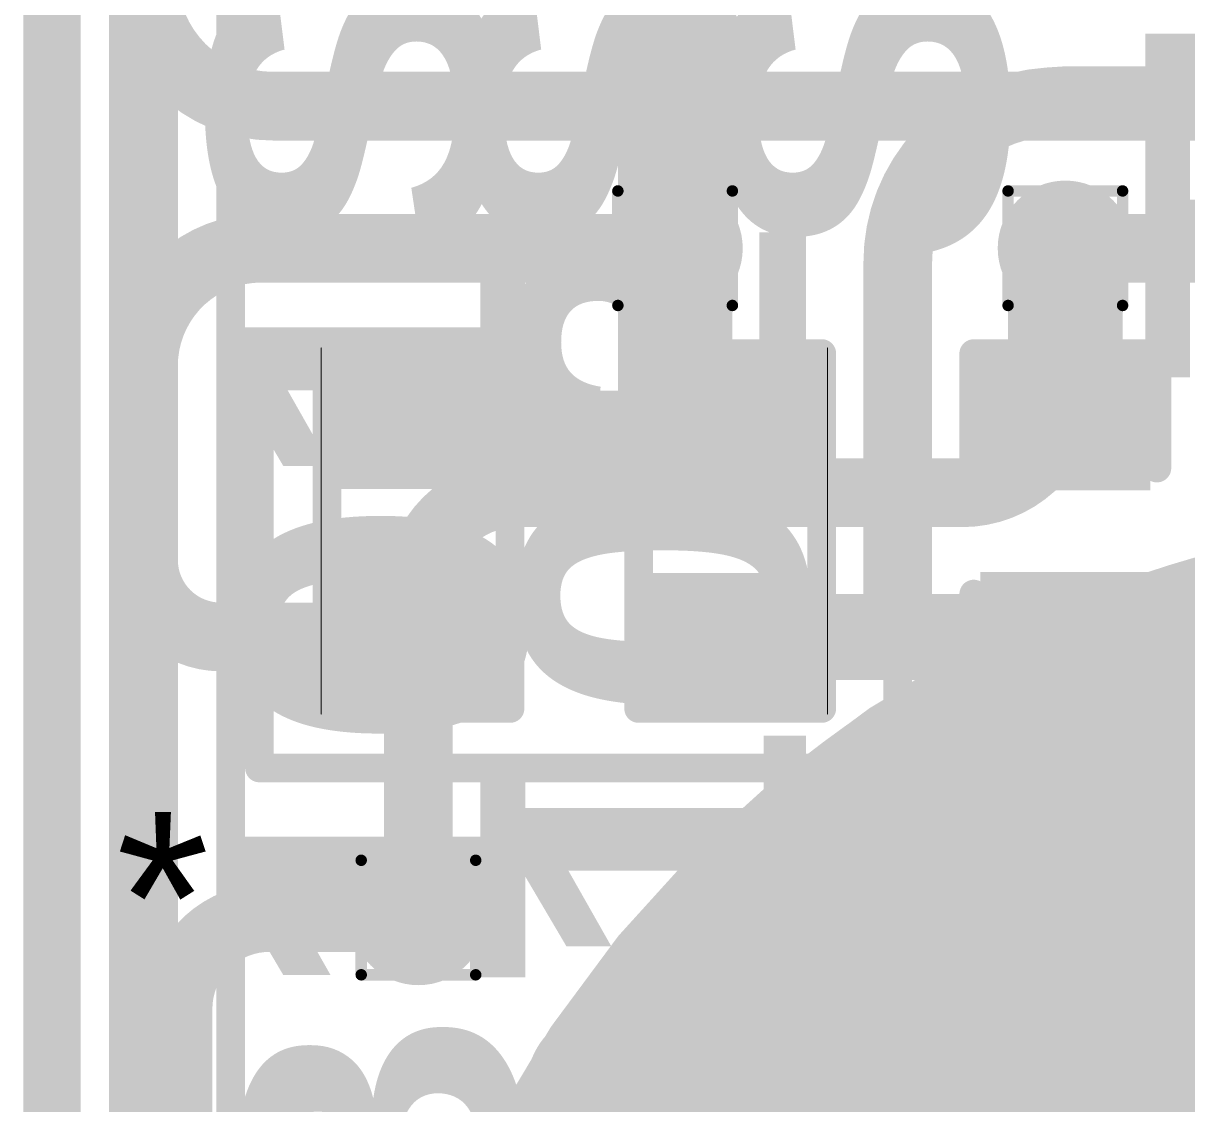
# Model space of a CAD drawing. Header units: inches. Extents: x -17 to 443, y -40 to 218.
# Drawn here: x 196.05 to 201.21, y 6.11 to 10.9 of the extents above; entities that cross this region are included whole.
import ezdxf

# ---------------------------------------------------------------- set-up
doc = ezdxf.new("R2010")
doc.units = ezdxf.units.IN
for name, color, linetype in [('Board Outline', 216, 'Continuous'), ('Bottom Layer', 5, 'Continuous'), ('Bottom Overlay', 54, 'Continuous'), ('Bottom Paste', 16, 'Continuous'), ('Bottom Solder', 6, 'Continuous'), ('Drill Drawing', 1, 'Continuous'), ('Fabrication', 76, 'Continuous'), ('Top Layer', 1, 'Continuous'), ('Top Overlay', 2, 'Continuous'), ('Top Paste', 8, 'Continuous'), ('Top Solder', 216, 'Continuous'), ('Via Holes', 16, 'Continuous')]:
    doc.layers.add(name, color=color, linetype=linetype)
doc.styles.add('Arial', font='', dxfattribs={"height": 0.2})
doc.styles.add('Arial Black_Bold', font='', dxfattribs={"height": 0.2})
doc.styles.get('Arial').set_extended_font_data('Arial')
doc.styles.get('Arial Black_Bold').set_extended_font_data('Arial Black', bold=True)

# ---------------------------------------------------------------- blocks, each defined once
blk = doc.blocks.new('SEMG_PAD_B_1')
at = {"layer": 'Bottom Layer'}
h = blk.add_hatch(color=5, dxfattribs=at)
edge = h.paths.add_edge_path()
edge.add_arc((-2.794e-05, 9.987183479999999), 5.00000016, 0, 360)
at = {"layer": 'Bottom Paste'}
h = blk.add_hatch(color=16, dxfattribs=at)
edge = h.paths.add_edge_path()
edge.add_arc((-2.794e-05, 9.987183479999999), 5.00000016, 0, 360)
at = {"layer": 'Bottom Solder'}
h = blk.add_hatch(color=6, dxfattribs=at)
edge = h.paths.add_edge_path()
edge.add_arc((-2.794e-05, 9.987183479999999), 5.10160016, 0, 360)
at = {"layer": 'Bottom Overlay'}
blk.add_lwpolyline([(5.683262699999999, -10.96562958, 0.127, 0.127, 0), (5.68326016, 10.96579722, 0.127, 0.127, 0)], format="xyseb", dxfattribs=at)
blk = doc.blocks.new('SOIC_8_85')
at = {"layer": 'Top Layer'}
for points in [[(-1.9250025, 2.20500194), (-1.9250025, 1.60500314), (-3.475001939999999, 1.60500314), (-3.475001939999999, 2.20500194)], [(3.474999399999999, 2.2049994), (3.474999399999999, 1.6050006), (1.92499996, 1.6050006), (1.92499996, 2.2049994)], [(-1.9250025, 0.9349994), (-1.9250025, 0.3350006), (-3.475001939999999, 0.3350006), (-3.475001939999999, 0.9349994)], [(3.474999399999999, 0.9350019399999999), (3.474999399999999, 0.33500314), (1.92499996, 0.33500314), (1.92499996, 0.9350019399999999)], [(-1.92500504, -0.33499806), (-1.92500504, -0.9349968599999999), (-3.47500448, -0.9349968599999999), (-3.47500448, -0.33499806)], [(3.474999399999999, -0.3350006), (3.474999399999999, -0.9349994), (1.92499996, -0.9349994), (1.92499996, -0.3350006)], [(-1.9250025, -1.60500314), (-1.9250025, -2.20500194), (-3.475001939999999, -2.20500194), (-3.475001939999999, -1.60500314)], [(3.474999399999999, -1.60500314), (3.474999399999999, -2.20500194), (1.92499996, -2.20500194), (1.92499996, -1.60500314)]]:
    blk.add_hatch(color=1, dxfattribs=at).paths.add_polyline_path(points)
at = {"layer": 'Top Overlay'}
blk.add_hatch(color=2, dxfattribs=at).paths.add_polyline_path([(-1.82880508, 1.57482794), (-1.49860508, 1.57482794), (-1.49860508, 2.23522794), (-1.82880508, 2.23522794)])
at = {"layer": 'Top Paste'}
for points in [[(-1.9250025, 2.20500194), (-1.9250025, 1.60500314), (-3.475001939999999, 1.60500314), (-3.475001939999999, 2.20500194)], [(3.474999399999999, 2.2049994), (3.474999399999999, 1.6050006), (1.92499996, 1.6050006), (1.92499996, 2.2049994)], [(-1.9250025, 0.9349994), (-1.9250025, 0.3350006), (-3.475001939999999, 0.3350006), (-3.475001939999999, 0.9349994)], [(3.474999399999999, 0.9350019399999999), (3.474999399999999, 0.33500314), (1.92499996, 0.33500314), (1.92499996, 0.9350019399999999)], [(-1.92500504, -0.33499806), (-1.92500504, -0.9349968599999999), (-3.47500448, -0.9349968599999999), (-3.47500448, -0.33499806)], [(3.474999399999999, -0.3350006), (3.474999399999999, -0.9349994), (1.92499996, -0.9349994), (1.92499996, -0.3350006)], [(-1.9250025, -1.60500314), (-1.9250025, -2.20500194), (-3.475001939999999, -2.20500194), (-3.475001939999999, -1.60500314)], [(3.474999399999999, -1.60500314), (3.474999399999999, -2.20500194), (1.92499996, -2.20500194), (1.92499996, -1.60500314)]]:
    blk.add_hatch(color=8, dxfattribs=at).paths.add_polyline_path(points)
at = {"layer": 'Top Solder'}
for points in [[(-1.8234025, 2.30660194), (-1.8234025, 1.50340314), (-3.57660194, 1.50340314), (-3.57660194, 2.30660194)], [(3.5765994, 2.3065994), (3.5765994, 1.5034006), (1.82339996, 1.5034006), (1.82339996, 2.3065994)], [(-1.8234025, 1.0365994), (-1.8234025, 0.2334006000000001), (-3.57660194, 0.2334005999999999), (-3.57660194, 1.0365994)], [(3.5765994, 1.03660194), (3.5765994, 0.23340314), (1.82339996, 0.2334031399999999), (1.82339996, 1.03660194)], [(-1.82340504, -0.2333980599999999), (-1.82340504, -1.03659686), (-3.57660448, -1.03659686), (-3.57660448, -0.2333980600000001)], [(3.5765994, -0.2334005999999999), (3.5765994, -1.0365994), (1.82339996, -1.0365994), (1.82339996, -0.2334006000000001)], [(-1.8234025, -1.50340314), (-1.8234025, -2.30660194), (-3.57660194, -2.30660194), (-3.57660194, -1.50340314)], [(3.5765994, -1.50340314), (3.5765994, -2.30660194), (1.82339996, -2.30660194), (1.82339996, -1.50340314)]]:
    blk.add_hatch(color=216, dxfattribs=at).paths.add_polyline_path(points)
at = {"layer": 'Top Overlay'}
for points in [[(1.99060308, 2.48920254, 0.127, 0.127, 0), (-1.990598, 2.4892, 0.127, 0.127, 0)], [(-1.990598, 2.4892, 0.127, 0.127, 0), (-1.990598, 2.3114, 0.127, 0.127, 0)], [(1.99060308, 2.48920254, 0.127, 0.127, 0), (1.99059546, 2.3114, 0.127, 0.127, 0)], [(-3.759199999999999, 2.03199746, 0.127, 0.127, 0), (-3.759199999999999, 1.778, 0.127, 0.127, 0)], [(-3.759199999999999, 2.03199746, 0.127, 0.127, 0), (-3.63219746, 1.905, 0.127, 0.127, 0)], [(-3.63219746, 1.905, 0.127, 0.127, 0), (-3.759199999999999, 1.778, 0.127, 0.127, 0)], [(-1.990598, -2.3114, 0.127, 0.127, 0), (-1.99060054, -2.48920254, 0.127, 0.127, 0)], [(1.990598, -2.3114, 0.127, 0.127, 0), (1.99060308, -2.48920254, 0.127, 0.127, 0)], [(-1.99060054, -2.48920254, 0.127, 0.127, 0), (1.99060308, -2.48920254, 0.127, 0.127, 0)]]:
    blk.add_lwpolyline(points, format="xyseb", dxfattribs=at)
for points in [[(-2.022348, 2.4892, 0.0635, 0.0635, 1), (-1.958848, 2.4892, 0.0635, 0.0635, 1)], [(-2.022348, 2.4892, 0.0635, 0.0635, 1), (-1.958848, 2.4892, 0.0635, 0.0635, 1)], [(1.95885308, 2.48920254, 0.0635, 0.0635, 1), (2.02235308, 2.48920254, 0.0635, 0.0635, 1)], [(1.95885308, 2.48920254, 0.0635, 0.0635, 1), (2.02235308, 2.48920254, 0.0635, 0.0635, 1)], [(-2.022348, 2.3114, 0.0635, 0.0635, 1), (-1.958848, 2.3114, 0.0635, 0.0635, 1)], [(1.95884546, 2.3114, 0.0635, 0.0635, 1), (2.02234546, 2.3114, 0.0635, 0.0635, 1)], [(-3.79095, 2.03199746, 0.0635, 0.0635, 1), (-3.72745, 2.03199746, 0.0635, 0.0635, 1)], [(-3.79095, 2.03199746, 0.0635, 0.0635, 1), (-3.72745, 2.03199746, 0.0635, 0.0635, 1)], [(-3.663947459999999, 1.905, 0.0635, 0.0635, 1), (-3.60044746, 1.905, 0.0635, 0.0635, 1)], [(-3.663947459999999, 1.905, 0.0635, 0.0635, 1), (-3.60044746, 1.905, 0.0635, 0.0635, 1)], [(-3.79095, 1.778, 0.0635, 0.0635, 1), (-3.72745, 1.778, 0.0635, 0.0635, 1)], [(-3.79095, 1.778, 0.0635, 0.0635, 1), (-3.72745, 1.778, 0.0635, 0.0635, 1)], [(-2.022348, -2.3114, 0.0635, 0.0635, 1), (-1.958848, -2.3114, 0.0635, 0.0635, 1)], [(1.958848, -2.3114, 0.0635, 0.0635, 1), (2.022348, -2.3114, 0.0635, 0.0635, 1)], [(-2.02235054, -2.48920254, 0.0635, 0.0635, 1), (-1.95885054, -2.48920254, 0.0635, 0.0635, 1)], [(-2.02235054, -2.48920254, 0.0635, 0.0635, 1), (-1.95885054, -2.48920254, 0.0635, 0.0635, 1)], [(1.95885308, -2.48920254, 0.0635, 0.0635, 1), (2.02235308, -2.48920254, 0.0635, 0.0635, 1)], [(1.95885308, -2.48920254, 0.0635, 0.0635, 1), (2.02235308, -2.48920254, 0.0635, 0.0635, 1)]]:
    blk.add_lwpolyline(points, format="xyseb", close=True, dxfattribs=at)
blk = doc.blocks.new('S______B______0402_159')
at = {"layer": 'Top Layer'}
for points in [[(-0.6985, -0.3175), (-0.6985, 0.3175), (-0.2412999999999999, 0.3175), (-0.2413, -0.3175)], [(0.2412999999999999, -0.3175), (0.2413, 0.3175), (0.6985, 0.3175), (0.6985, -0.3175)]]:
    blk.add_hatch(color=1, dxfattribs=at).paths.add_polyline_path(points)
at = {"layer": 'Top Paste'}
for points in [[(-0.6985, -0.3175), (-0.6985, 0.3175), (-0.2412999999999999, 0.3175), (-0.2413, -0.3175)], [(0.2412999999999999, -0.3175), (0.2413, 0.3175), (0.6985, 0.3175), (0.6985, -0.3175)]]:
    blk.add_hatch(color=8, dxfattribs=at).paths.add_polyline_path(points)
at = {"layer": 'Top Solder'}
for points in [[(-0.75350116, -0.37250116), (-0.75350116, 0.37250116), (-0.1862988399999999, 0.37250116), (-0.18629884, -0.37250116)], [(0.1862988399999999, -0.37250116), (0.18629884, 0.37250116), (0.75350116, 0.37250116), (0.75350116, -0.37250116)]]:
    blk.add_hatch(color=216, dxfattribs=at).paths.add_polyline_path(points)
at = {"layer": 'Top Overlay'}
for points in [[(-0.7874, 0.4064, 0.127, 0.127, 0), (-0.78740254, -0.40640254, 0.127, 0.127, 0)], [(-0.7874, 0.4064, 0.127, 0.127, 0), (0.7874, 0.4064, 0.127, 0.127, 0)], [(0.7874, 0.4064, 0.127, 0.127, 0), (0.7874, -0.40639492, 0.127, 0.127, 0)], [(0.7874, -0.40639492, 0.127, 0.127, 0), (-0.78740254, -0.40640254, 0.127, 0.127, 0)], [(-0.8127974599999999, -0.4317974599999999, 0.0032258, 0.0032258, 0), (0.8128, -0.4317974599999999, 0.0032258, 0.0032258, 0)]]:
    blk.add_lwpolyline(points, format="xyseb", dxfattribs=at)
for points in [[(-0.8191499999999999, 0.4064, 0.0635, 0.0635, 1), (-0.7556499999999999, 0.4064, 0.0635, 0.0635, 1)], [(-0.8191499999999999, 0.4064, 0.0635, 0.0635, 1), (-0.7556499999999999, 0.4064, 0.0635, 0.0635, 1)], [(0.7556499999999999, 0.4064, 0.0635, 0.0635, 1), (0.8191499999999999, 0.4064, 0.0635, 0.0635, 1)], [(0.7556499999999999, 0.4064, 0.0635, 0.0635, 1), (0.8191499999999999, 0.4064, 0.0635, 0.0635, 1)], [(-0.8191525399999998, -0.40640254, 0.0635, 0.0635, 1), (-0.75565254, -0.40640254, 0.0635, 0.0635, 1)], [(-0.8191525399999998, -0.40640254, 0.0635, 0.0635, 1), (-0.75565254, -0.40640254, 0.0635, 0.0635, 1)], [(0.7556499999999999, -0.40639492, 0.0635, 0.0635, 1), (0.8191499999999999, -0.40639492, 0.0635, 0.0635, 1)], [(0.7556499999999999, -0.40639492, 0.0635, 0.0635, 1), (0.8191499999999999, -0.40639492, 0.0635, 0.0635, 1)], [(-0.8136026399999999, -0.4317974599999999, 0.0016129, 0.0016129, 1), (-0.81199228, -0.4317974599999999, 0.0016129, 0.0016129, 1)], [(0.8119948199999999, -0.4317974599999999, 0.0016129, 0.0016129, 1), (0.81360518, -0.4317974599999999, 0.0016129, 0.0016129, 1)]]:
    blk.add_lwpolyline(points, format="xyseb", close=True, dxfattribs=at)
at = {"layer": 'Top Overlay', "style": 'Arial Black_Bold'}
blk.add_text('SB101', height=1.27, dxfattribs=at).set_placement((1.01179376, -0.4641596))
blk = doc.blocks.new('R___0402_192')
at = {"layer": 'Top Layer'}
for points in [[(-0.69849746, -0.3175), (-0.69849746, 0.3174999999999999), (-0.24129746, 0.3175), (-0.2412974599999999, -0.3174999999999999)], [(0.2413025400000001, -0.3175), (0.2413025399999999, 0.3174999999999999), (0.6985025399999999, 0.3175), (0.6985025399999999, -0.3174999999999999)]]:
    blk.add_hatch(color=1, dxfattribs=at).paths.add_polyline_path(points)
at = {"layer": 'Top Paste'}
for points in [[(-0.69849746, -0.3175), (-0.69849746, 0.3174999999999999), (-0.24129746, 0.3175), (-0.2412974599999999, -0.3174999999999999)], [(0.2413025400000001, -0.3175), (0.2413025399999999, 0.3174999999999999), (0.6985025399999999, 0.3175), (0.6985025399999999, -0.3174999999999999)]]:
    blk.add_hatch(color=8, dxfattribs=at).paths.add_polyline_path(points)
at = {"layer": 'Top Solder'}
for points in [[(-0.7534986199999999, -0.3725011600000001), (-0.7534986199999999, 0.3725011599999999), (-0.1862963000000001, 0.3725011600000001), (-0.1862962999999999, -0.3725011599999999)], [(0.1863013800000001, -0.3725011600000001), (0.1863013799999999, 0.3725011599999999), (0.7535037, 0.3725011600000001), (0.7535037, -0.3725011599999999)]]:
    blk.add_hatch(color=216, dxfattribs=at).paths.add_polyline_path(points)
at = {"layer": 'Top Overlay'}
for points in [[(-0.7874, 0.4064, 0.127, 0.127, 0), (0.78740254, 0.40640254, 0.127, 0.127, 0)], [(-0.7874, -0.4064, 0.127, 0.127, 0), (-0.7874, 0.4064, 0.127, 0.127, 0)], [(0.78740254, -0.40640254, 0.127, 0.127, 0), (0.78740254, 0.40640254, 0.127, 0.127, 0)], [(0.78740254, -0.40640254, 0.127, 0.127, 0), (-0.7874, -0.4064, 0.127, 0.127, 0)], [(0.8127974599999999, -0.4318, 0.0032258, 0.0032258, 0), (-0.8128, -0.4318, 0.0032258, 0.0032258, 0)]]:
    blk.add_lwpolyline(points, format="xyseb", dxfattribs=at)
for points in [[(-0.8191499999999999, 0.4064, 0.0635, 0.0635, 1), (-0.7556499999999999, 0.4064, 0.0635, 0.0635, 1)], [(-0.8191499999999999, 0.4064, 0.0635, 0.0635, 1), (-0.7556499999999999, 0.4064, 0.0635, 0.0635, 1)], [(0.75565254, 0.40640254, 0.0635, 0.0635, 1), (0.8191525399999998, 0.40640254, 0.0635, 0.0635, 1)], [(0.75565254, 0.40640254, 0.0635, 0.0635, 1), (0.8191525399999998, 0.40640254, 0.0635, 0.0635, 1)], [(-0.8191499999999999, -0.4064, 0.0635, 0.0635, 1), (-0.7556499999999999, -0.4064, 0.0635, 0.0635, 1)], [(-0.8191499999999999, -0.4064, 0.0635, 0.0635, 1), (-0.7556499999999999, -0.4064, 0.0635, 0.0635, 1)], [(0.75565254, -0.40640254, 0.0635, 0.0635, 1), (0.8191525399999998, -0.40640254, 0.0635, 0.0635, 1)], [(0.75565254, -0.40640254, 0.0635, 0.0635, 1), (0.8191525399999998, -0.40640254, 0.0635, 0.0635, 1)], [(-0.81360518, -0.4318, 0.0016129, 0.0016129, 1), (-0.8119948199999999, -0.4318, 0.0016129, 0.0016129, 1)], [(0.81199228, -0.4318, 0.0016129, 0.0016129, 1), (0.8136026399999999, -0.4318, 0.0016129, 0.0016129, 1)]]:
    blk.add_lwpolyline(points, format="xyseb", close=True, dxfattribs=at)
blk = doc.blocks.new('R___0402_193')
at = {"layer": 'Top Layer'}
for points in [[(-0.6985, -0.3175), (-0.6985, 0.3175), (-0.2412999999999999, 0.3175), (-0.2413, -0.3175)], [(0.24130254, -0.3175), (0.24130254, 0.3175), (0.6985025399999999, 0.3175), (0.6985025399999999, -0.3175)]]:
    blk.add_hatch(color=1, dxfattribs=at).paths.add_polyline_path(points)
at = {"layer": 'Top Paste'}
for points in [[(-0.6985, -0.3175), (-0.6985, 0.3175), (-0.2412999999999999, 0.3175), (-0.2413, -0.3175)], [(0.24130254, -0.3175), (0.24130254, 0.3175), (0.6985025399999999, 0.3175), (0.6985025399999999, -0.3175)]]:
    blk.add_hatch(color=8, dxfattribs=at).paths.add_polyline_path(points)
at = {"layer": 'Top Solder'}
for points in [[(-0.75350116, -0.37250116), (-0.75350116, 0.37250116), (-0.1862988399999999, 0.37250116), (-0.18629884, -0.37250116)], [(0.18630138, -0.37250116), (0.18630138, 0.37250116), (0.7535037, 0.37250116), (0.7535037, -0.37250116)]]:
    blk.add_hatch(color=216, dxfattribs=at).paths.add_polyline_path(points)
at = {"layer": 'Top Overlay'}
for points in [[(0.78740254, 0.40640254, 0.127, 0.127, 0), (-0.7874, 0.40639746, 0.127, 0.127, 0)], [(-0.7874, 0.40639746, 0.127, 0.127, 0), (-0.7874, -0.40639746, 0.127, 0.127, 0)], [(0.78740254, 0.40640254, 0.127, 0.127, 0), (0.78740254, -0.4064, 0.127, 0.127, 0)], [(-0.7874, -0.40639746, 0.127, 0.127, 0), (0.78740254, -0.4064, 0.127, 0.127, 0)], [(0.8128, -0.4317974599999999, 0.0032258, 0.0032258, 0), (-0.8127974599999999, -0.4318, 0.0032258, 0.0032258, 0)]]:
    blk.add_lwpolyline(points, format="xyseb", dxfattribs=at)
for points in [[(-0.8191499999999999, 0.40639746, 0.0635, 0.0635, 1), (-0.7556499999999999, 0.40639746, 0.0635, 0.0635, 1)], [(-0.8191499999999999, 0.40639746, 0.0635, 0.0635, 1), (-0.7556499999999999, 0.40639746, 0.0635, 0.0635, 1)], [(0.75565254, 0.40640254, 0.0635, 0.0635, 1), (0.8191525399999998, 0.40640254, 0.0635, 0.0635, 1)], [(0.75565254, 0.40640254, 0.0635, 0.0635, 1), (0.8191525399999998, 0.40640254, 0.0635, 0.0635, 1)], [(-0.8191499999999999, -0.40639746, 0.0635, 0.0635, 1), (-0.7556499999999999, -0.40639746, 0.0635, 0.0635, 1)], [(-0.8191499999999999, -0.40639746, 0.0635, 0.0635, 1), (-0.7556499999999999, -0.40639746, 0.0635, 0.0635, 1)], [(0.75565254, -0.4064, 0.0635, 0.0635, 1), (0.8191525399999998, -0.4064, 0.0635, 0.0635, 1)], [(0.75565254, -0.4064, 0.0635, 0.0635, 1), (0.8191525399999998, -0.4064, 0.0635, 0.0635, 1)], [(-0.8136026399999999, -0.4318, 0.0016129, 0.0016129, 1), (-0.81199228, -0.4318, 0.0016129, 0.0016129, 1)], [(0.8119948199999999, -0.4317974599999999, 0.0016129, 0.0016129, 1), (0.81360518, -0.4317974599999999, 0.0016129, 0.0016129, 1)]]:
    blk.add_lwpolyline(points, format="xyseb", close=True, dxfattribs=at)
blk = doc.blocks.new('C___0402_263')
at = {"layer": 'Top Layer'}
for points in [[(-0.6985, -0.3175), (-0.6985, 0.3175), (-0.2412999999999999, 0.3175), (-0.2413, -0.3175)], [(0.2412999999999999, -0.3175), (0.2413, 0.3175), (0.6985, 0.3175), (0.6985, -0.3175)]]:
    blk.add_hatch(color=1, dxfattribs=at).paths.add_polyline_path(points)
at = {"layer": 'Top Paste'}
for points in [[(-0.6985, -0.3175), (-0.6985, 0.3175), (-0.2412999999999999, 0.3175), (-0.2413, -0.3175)], [(0.2412999999999999, -0.3175), (0.2413, 0.3175), (0.6985, 0.3175), (0.6985, -0.3175)]]:
    blk.add_hatch(color=8, dxfattribs=at).paths.add_polyline_path(points)
at = {"layer": 'Top Solder'}
for points in [[(-0.7584998799999999, -0.37749988), (-0.7584998799999999, 0.37749988), (-0.18130012, 0.37749988), (-0.18130012, -0.37749988)], [(0.18130012, -0.37749988), (0.18130012, 0.37749988), (0.7584998799999999, 0.37749988), (0.7584998799999999, -0.37749988)]]:
    blk.add_hatch(color=216, dxfattribs=at).paths.add_polyline_path(points)
at = {"layer": 'Top Overlay'}
for points in [[(-0.78739492, 0.4064, 0.127, 0.127, 0), (-0.78740254, -0.40640254, 0.127, 0.127, 0)], [(-0.78739492, 0.4064, 0.127, 0.127, 0), (-0.2794, 0.4064, 0.127, 0.127, 0)], [(0.7874, 0.4064, 0.127, 0.127, 0), (0.2794, 0.40639746, 0.127, 0.127, 0)], [(0.7874, 0.4064, 0.127, 0.127, 0), (0.7874, -0.4064, 0.127, 0.127, 0)], [(-0.2794, -0.4064, 0.127, 0.127, 0), (-0.78740254, -0.40640254, 0.127, 0.127, 0)], [(0.7874, -0.4064, 0.127, 0.127, 0), (0.27940254, -0.40640254, 0.127, 0.127, 0)]]:
    blk.add_lwpolyline(points, format="xyseb", dxfattribs=at)
for points in [[(-0.81914492, 0.4064, 0.0635, 0.0635, 1), (-0.7556449199999999, 0.4064, 0.0635, 0.0635, 1)], [(-0.81914492, 0.4064, 0.0635, 0.0635, 1), (-0.7556449199999999, 0.4064, 0.0635, 0.0635, 1)], [(-0.31115, 0.4064, 0.0635, 0.0635, 1), (-0.24765, 0.4064, 0.0635, 0.0635, 1)], [(0.24765, 0.40639746, 0.0635, 0.0635, 1), (0.31115, 0.40639746, 0.0635, 0.0635, 1)], [(0.7556499999999999, 0.4064, 0.0635, 0.0635, 1), (0.8191499999999999, 0.4064, 0.0635, 0.0635, 1)], [(0.7556499999999999, 0.4064, 0.0635, 0.0635, 1), (0.8191499999999999, 0.4064, 0.0635, 0.0635, 1)], [(-0.8191525399999998, -0.40640254, 0.0635, 0.0635, 1), (-0.75565254, -0.40640254, 0.0635, 0.0635, 1)], [(-0.8191525399999998, -0.40640254, 0.0635, 0.0635, 1), (-0.75565254, -0.40640254, 0.0635, 0.0635, 1)], [(-0.31115, -0.4064, 0.0635, 0.0635, 1), (-0.24765, -0.4064, 0.0635, 0.0635, 1)], [(0.24765254, -0.40640254, 0.0635, 0.0635, 1), (0.31115254, -0.40640254, 0.0635, 0.0635, 1)], [(0.7556499999999999, -0.4064, 0.0635, 0.0635, 1), (0.8191499999999999, -0.4064, 0.0635, 0.0635, 1)], [(0.7556499999999999, -0.4064, 0.0635, 0.0635, 1), (0.8191499999999999, -0.4064, 0.0635, 0.0635, 1)]]:
    blk.add_lwpolyline(points, format="xyseb", close=True, dxfattribs=at)

msp = doc.modelspace()

# ---------------------------------------------------------------- hatches: boundary and pattern name
at = {"layer": 'Bottom Layer'}
h = msp.add_hatch(color=5, dxfattribs=at)
edge = h.paths.add_edge_path()
edge.add_arc((198.93833466, 9.9048316), 0.2999994, 0, 360)
h = msp.add_hatch(color=5, dxfattribs=at)
edge = h.paths.add_edge_path()
edge.add_arc((200.66969772, 9.9048316), 0.2999994, 0, 360)
h = msp.add_hatch(color=5, dxfattribs=at)
edge = h.paths.add_edge_path()
edge.add_arc((197.79949772, 6.93547), 0.2999994, 0, 360)
at = {"layer": 'Top Layer'}
h = msp.add_hatch(color=1, dxfattribs=at)
edge = h.paths.add_edge_path()
edge.add_arc((198.93833466, 9.9048316), 0.2999994, 0, 360)
h = msp.add_hatch(color=1, dxfattribs=at)
edge = h.paths.add_edge_path()
edge.add_arc((200.66969772, 9.9048316), 0.2999994, 0, 360)
h = msp.add_hatch(color=1, dxfattribs=at)
edge = h.paths.add_edge_path()
edge.add_arc((197.79949772, 6.93547), 0.2999994, 0, 360)
at = {"layer": 'Via Holes'}
h = msp.add_hatch(color=7, dxfattribs=at)
edge = h.paths.add_edge_path()
edge.add_arc((198.93833466, 9.9048316), 0.1499997, 0, 360)
h = msp.add_hatch(color=7, dxfattribs=at)
edge = h.paths.add_edge_path()
edge.add_arc((200.66969772, 9.9048316), 0.1499997, 0, 360)
h = msp.add_hatch(color=7, dxfattribs=at)
edge = h.paths.add_edge_path()
edge.add_arc((197.79949772, 6.93547), 0.1499997, 0, 360)

# ---------------------------------------------------------------- linework, layer by layer
at = {"layer": 'Board Outline'}
msp.add_lwpolyline([(196.17301888, 2.64835894, 0.127, 0.127, 0), (196.1731789, 24.504015, 0.127, 0.127, 0)], format="xyseb", dxfattribs=at)
at = {"layer": 'Bottom Layer'}
for points in [[(197.1526537, 10.535031, 0.3048, 0.3048, -0.4142135623730951), (196.5795662, 11.1081185, 0.3048, 0.3048, 0)], [(197.1526537, 10.535031, 0.3048, 0.3048, 0), (201.42950316, 10.535031, 0.3048, 0.3048, 0)], [(196.57944936, 9.3829886, 0.3048, 0.3048, -0.4142135623730951), (197.10129236, 9.9048316, 0.3048, 0.3048, 0)], [(197.10129236, 9.9048316, 0.3048, 0.3048, 0), (198.93833466, 9.9048316, 0.3048, 0.3048, 0)], [(200.66969772, 9.27790372, 0.3048, 0.3048, 0), (200.66969772, 9.9048316, 0.3048, 0.3048, 0)], [(196.57941126, 3.32502764, 0.3048, 0.3048, 0), (196.57944682, 9.38298352, 0.3048, 0.3048, 0)], [(196.57944682, 9.38298352, 0.3048, 0.3048, 0), (196.57944936, 9.3829886, 0.3048, 0.3048, 0)], [(200.66969772, 9.27790372, 0.3048, 0.3048, -0.4142135623730951), (200.21162904, 8.81983504, 0.3048, 0.3048, 0)], [(197.79949772, 8.382406399999999, 0.3048, 0.3048, -0.4142135623730951), (198.23692636, 8.81983504, 0.3048, 0.3048, 0)], [(198.23692636, 8.81983504, 0.3048, 0.3048, 0), (200.21162904, 8.81983504, 0.3048, 0.3048, 0)], [(197.79949772, 6.93547, 0.3048, 0.3048, 0), (197.79949772, 8.382406399999999, 0.3048, 0.3048, 0)]]:
    msp.add_lwpolyline(points, format="xyseb", dxfattribs=at)
for points in [[(197.0764537, 10.535031, 0.1524, 0.1524, 1), (197.2288537, 10.535031, 0.1524, 0.1524, 1)], [(197.0764537, 10.535031, 0.1524, 0.1524, 1), (197.2288537, 10.535031, 0.1524, 0.1524, 1)], [(197.02509236, 9.9048316, 0.1524, 0.1524, 1), (197.17749236, 9.9048316, 0.1524, 0.1524, 1)], [(197.02509236, 9.9048316, 0.1524, 0.1524, 1), (197.17749236, 9.9048316, 0.1524, 0.1524, 1)], [(198.86213466, 9.9048316, 0.1524, 0.1524, 1), (199.01453466, 9.9048316, 0.1524, 0.1524, 1)], [(200.59349772, 9.9048316, 0.1524, 0.1524, 1), (200.74589772, 9.9048316, 0.1524, 0.1524, 1)], [(196.50324682, 9.38298352, 0.1524, 0.1524, 1), (196.65564682, 9.38298352, 0.1524, 0.1524, 1)], [(196.50324682, 9.38298352, 0.1524, 0.1524, 1), (196.65564682, 9.38298352, 0.1524, 0.1524, 1)], [(196.50324936, 9.3829886, 0.1524, 0.1524, 1), (196.65564936, 9.3829886, 0.1524, 0.1524, 1)], [(196.50324936, 9.3829886, 0.1524, 0.1524, 1), (196.65564936, 9.3829886, 0.1524, 0.1524, 1)], [(200.59349772, 9.27790372, 0.1524, 0.1524, 1), (200.74589772, 9.27790372, 0.1524, 0.1524, 1)], [(200.59349772, 9.27790372, 0.1524, 0.1524, 1), (200.74589772, 9.27790372, 0.1524, 0.1524, 1)], [(198.16072636, 8.81983504, 0.1524, 0.1524, 1), (198.31312636, 8.81983504, 0.1524, 0.1524, 1)], [(198.16072636, 8.81983504, 0.1524, 0.1524, 1), (198.31312636, 8.81983504, 0.1524, 0.1524, 1)], [(200.13542904, 8.81983504, 0.1524, 0.1524, 1), (200.28782904, 8.81983504, 0.1524, 0.1524, 1)], [(200.13542904, 8.81983504, 0.1524, 0.1524, 1), (200.28782904, 8.81983504, 0.1524, 0.1524, 1)], [(197.72329772, 8.382406399999999, 0.1524, 0.1524, 1), (197.87569772, 8.382406399999999, 0.1524, 0.1524, 1)], [(197.72329772, 8.382406399999999, 0.1524, 0.1524, 1), (197.87569772, 8.382406399999999, 0.1524, 0.1524, 1)], [(197.72329772, 6.93547, 0.1524, 0.1524, 1), (197.87569772, 6.93547, 0.1524, 0.1524, 1)]]:
    msp.add_lwpolyline(points, format="xyseb", close=True, dxfattribs=at)
at = {"layer": 'Drill Drawing'}
for points in [[(198.68433466, 10.1588316, 0.0508, 0.0508, 0), (199.19233466, 10.1588316, 0.0508, 0.0508, 0)], [(198.68433466, 9.6508316, 0.0508, 0.0508, 0), (198.68433466, 10.1588316, 0.0508, 0.0508, 0)], [(199.19233466, 9.6508316, 0.0508, 0.0508, 0), (199.19233466, 10.1588316, 0.0508, 0.0508, 0)], [(200.41569772, 10.1588316, 0.0508, 0.0508, 0), (200.92369772, 10.1588316, 0.0508, 0.0508, 0)], [(200.41569772, 9.6508316, 0.0508, 0.0508, 0), (200.41569772, 10.1588316, 0.0508, 0.0508, 0)], [(200.92369772, 9.6508316, 0.0508, 0.0508, 0), (200.92369772, 10.1588316, 0.0508, 0.0508, 0)], [(198.68433466, 9.6508316, 0.0508, 0.0508, 0), (199.19233466, 9.6508316, 0.0508, 0.0508, 0)], [(200.41569772, 9.6508316, 0.0508, 0.0508, 0), (200.92369772, 9.6508316, 0.0508, 0.0508, 0)], [(197.54549772, 7.18947, 0.0508, 0.0508, 0), (198.05349772, 7.18947, 0.0508, 0.0508, 0)], [(197.54549772, 6.68147, 0.0508, 0.0508, 0), (197.54549772, 7.18947, 0.0508, 0.0508, 0)], [(198.05349772, 6.68147, 0.0508, 0.0508, 0), (198.05349772, 7.18947, 0.0508, 0.0508, 0)], [(197.54549772, 6.68147, 0.0508, 0.0508, 0), (198.05349772, 6.68147, 0.0508, 0.0508, 0)]]:
    msp.add_lwpolyline(points, format="xyseb", dxfattribs=at)
for points in [[(198.67163466, 10.1588316, 0.0254, 0.0254, 1), (198.69703466, 10.1588316, 0.0254, 0.0254, 1)], [(198.67163466, 10.1588316, 0.0254, 0.0254, 1), (198.69703466, 10.1588316, 0.0254, 0.0254, 1)], [(199.17963466, 10.1588316, 0.0254, 0.0254, 1), (199.20503466, 10.1588316, 0.0254, 0.0254, 1)], [(199.17963466, 10.1588316, 0.0254, 0.0254, 1), (199.20503466, 10.1588316, 0.0254, 0.0254, 1)], [(200.40299772, 10.1588316, 0.0254, 0.0254, 1), (200.42839772, 10.1588316, 0.0254, 0.0254, 1)], [(200.40299772, 10.1588316, 0.0254, 0.0254, 1), (200.42839772, 10.1588316, 0.0254, 0.0254, 1)], [(200.91099772, 10.1588316, 0.0254, 0.0254, 1), (200.93639772, 10.1588316, 0.0254, 0.0254, 1)], [(200.91099772, 10.1588316, 0.0254, 0.0254, 1), (200.93639772, 10.1588316, 0.0254, 0.0254, 1)], [(198.67163466, 9.6508316, 0.0254, 0.0254, 1), (198.69703466, 9.6508316, 0.0254, 0.0254, 1)], [(198.67163466, 9.6508316, 0.0254, 0.0254, 1), (198.69703466, 9.6508316, 0.0254, 0.0254, 1)], [(199.17963466, 9.6508316, 0.0254, 0.0254, 1), (199.20503466, 9.6508316, 0.0254, 0.0254, 1)], [(199.17963466, 9.6508316, 0.0254, 0.0254, 1), (199.20503466, 9.6508316, 0.0254, 0.0254, 1)], [(200.40299772, 9.6508316, 0.0254, 0.0254, 1), (200.42839772, 9.6508316, 0.0254, 0.0254, 1)], [(200.40299772, 9.6508316, 0.0254, 0.0254, 1), (200.42839772, 9.6508316, 0.0254, 0.0254, 1)], [(200.91099772, 9.6508316, 0.0254, 0.0254, 1), (200.93639772, 9.6508316, 0.0254, 0.0254, 1)], [(200.91099772, 9.6508316, 0.0254, 0.0254, 1), (200.93639772, 9.6508316, 0.0254, 0.0254, 1)], [(197.53279772, 7.18947, 0.0254, 0.0254, 1), (197.55819772, 7.18947, 0.0254, 0.0254, 1)], [(197.53279772, 7.18947, 0.0254, 0.0254, 1), (197.55819772, 7.18947, 0.0254, 0.0254, 1)], [(198.04079772, 7.18947, 0.0254, 0.0254, 1), (198.06619772, 7.18947, 0.0254, 0.0254, 1)], [(198.04079772, 7.18947, 0.0254, 0.0254, 1), (198.06619772, 7.18947, 0.0254, 0.0254, 1)], [(197.53279772, 6.68147, 0.0254, 0.0254, 1), (197.55819772, 6.68147, 0.0254, 0.0254, 1)], [(197.53279772, 6.68147, 0.0254, 0.0254, 1), (197.55819772, 6.68147, 0.0254, 0.0254, 1)], [(198.04079772, 6.68147, 0.0254, 0.0254, 1), (198.06619772, 6.68147, 0.0254, 0.0254, 1)], [(198.04079772, 6.68147, 0.0254, 0.0254, 1), (198.06619772, 6.68147, 0.0254, 0.0254, 1)]]:
    msp.add_lwpolyline(points, format="xyseb", close=True, dxfattribs=at)
at = {"layer": 'Fabrication'}
msp.add_lwpolyline([(196.17301888, 2.64835894, 0.254, 0.254, 0), (196.1731789, 24.504015, 0.254, 0.254, 0)], format="xyseb", dxfattribs=at)
msp.add_lwpolyline([(207.64999618, 3.60180128, 0.254, 0.254, 1), (197.64999586, 3.60180128, 0.254, 0.254, 1)], format="xyseb", close=True, dxfattribs=at)
at = {"layer": 'Top Layer'}
for points in [[(196.57944428, 8.522500099999998, 0.3048, 0.3048, 0), (196.57950524, 16.76247346, 0.3048, 0.3048, 0)], [(198.93833466, 9.9048316, 0.508, 0.508, 0), (198.93833466, 13.57622888, 0.508, 0.508, 0)], [(199.92619908, 9.84055182, 0.3048, 0.3048, -0.3960336503774174), (200.59296432, 10.55408354, 0.3048, 0.3048, 0)], [(200.59296432, 10.55408354, 0.3048, 0.3048, 0), (200.67582928, 10.55948612, 0.3048, 0.3048, 0)], [(200.67582928, 10.55948612, 0.3048, 0.3048, 0), (202.36373548, 10.55948866, 0.3048, 0.3048, 0)], [(198.93833466, 9.227817459999999, 0.508, 0.508, 0), (198.93833466, 9.9048316, 0.508, 0.508, 0)], [(200.66969772, 9.19252416, 0.508, 0.508, 0), (200.66969772, 9.9048316, 0.508, 0.508, 0)], [(200.66969772, 9.9048316, 0.3048, 0.3048, 0), (202.36373802, 9.9048316, 0.3048, 0.3048, 0)], [(199.92619654, 9.84055182, 0.3048, 0.3048, 0), (199.92619908, 9.83930468, 0.3048, 0.3048, 0)], [(199.92619908, 8.180191919999999, 0.3048, 0.3048, 0), (199.92619908, 9.83930468, 0.3048, 0.3048, 0)], [(197.79949772, 9.1201113, 0.3048, 0.3048, 0), (199.18269282, 9.1201113, 0.3048, 0.3048, 0)], [(199.18269282, 9.1201113, 0.3048, 0.3048, 0), (199.1826979, 9.120116379999999, 0.3048, 0.3048, 0)], [(196.57944428, 8.52249756, 0.3048, 0.3048, 0), (196.57944428, 8.522500099999998, 0.3048, 0.3048, 0)], [(196.92163054, 8.1803113, 0.3048, 0.3048, -0.4142135623730951), (196.57944428, 8.52249756, 0.3048, 0.3048, 0)], [(199.18281982, 8.180191919999999, 0.3809999999999999, 0.3809999999999999, 0), (199.92619908, 8.180191919999999, 0.3809999999999999, 0.3809999999999999, 0)], [(199.92619908, 8.180191919999999, 0.3809999999999999, 0.3809999999999999, 0), (200.6695758, 8.180191919999999, 0.3809999999999999, 0.3809999999999999, 0)], [(200.66969772, 6.58746968, 0.508, 0.508, 0), (200.66969772, 8.12927, 0.508, 0.508, 0)], [(196.92163054, 8.1803113, 0.3048, 0.3048, 0), (197.79949772, 8.1803113, 0.3048, 0.3048, 0)], [(199.1826979, 8.18031384, 0.3048, 0.3048, 0), (199.18281982, 8.180191919999999, 0.3048, 0.3048, 0)], [(200.6695758, 8.180191919999999, 0.3048, 0.3048, 0), (200.66969772, 8.180069999999999, 0.3048, 0.3048, 0)], [(196.73269772, 6.530126639999999, 0.3048, 0.3048, -0.4142135623730951), (197.13804108, 6.93547, 0.3048, 0.3048, 0)], [(197.13804108, 6.93547, 0.3048, 0.3048, 0), (197.79949772, 6.93547, 0.3048, 0.3048, 0)], [(196.73269772, 2.70939514, 0.3048, 0.3048, 0), (196.73269772, 6.530126639999999, 0.3048, 0.3048, 0)]]:
    msp.add_lwpolyline(points, format="xyseb", dxfattribs=at)
for points in [[(200.51676432, 10.55408354, 0.1524, 0.1524, 1), (200.66916432, 10.55408354, 0.1524, 0.1524, 1)], [(200.51676432, 10.55408354, 0.1524, 0.1524, 1), (200.66916432, 10.55408354, 0.1524, 0.1524, 1)], [(200.59962928, 10.55948612, 0.1524, 0.1524, 1), (200.75202928, 10.55948612, 0.1524, 0.1524, 1)], [(200.59962928, 10.55948612, 0.1524, 0.1524, 1), (200.75202928, 10.55948612, 0.1524, 0.1524, 1)], [(198.81133466, 9.9048316, 0.254, 0.254, 1), (199.06533466, 9.9048316, 0.254, 0.254, 1)], [(198.81133466, 9.9048316, 0.254, 0.254, 1), (199.06533466, 9.9048316, 0.254, 0.254, 1)], [(200.54269772, 9.9048316, 0.254, 0.254, 1), (200.79669772, 9.9048316, 0.254, 0.254, 1)], [(200.59349772, 9.9048316, 0.1524, 0.1524, 1), (200.74589772, 9.9048316, 0.1524, 0.1524, 1)], [(199.84999654, 9.84055182, 0.1524, 0.1524, 1), (200.00239654, 9.84055182, 0.1524, 0.1524, 1)], [(199.84999908, 9.84055182, 0.1524, 0.1524, 1), (200.00239908, 9.84055182, 0.1524, 0.1524, 1)], [(199.84999908, 9.83930468, 0.1524, 0.1524, 1), (200.00239908, 9.83930468, 0.1524, 0.1524, 1)], [(199.84999908, 9.83930468, 0.1524, 0.1524, 1), (200.00239908, 9.83930468, 0.1524, 0.1524, 1)], [(198.81133466, 9.227817459999999, 0.254, 0.254, 1), (199.06533466, 9.227817459999999, 0.254, 0.254, 1)], [(200.54269772, 9.19252416, 0.254, 0.254, 1), (200.79669772, 9.19252416, 0.254, 0.254, 1)], [(197.72329772, 9.1201113, 0.1524, 0.1524, 1), (197.87569772, 9.1201113, 0.1524, 0.1524, 1)], [(199.10649282, 9.1201113, 0.1524, 0.1524, 1), (199.25889282, 9.1201113, 0.1524, 0.1524, 1)], [(199.10649282, 9.1201113, 0.1524, 0.1524, 1), (199.25889282, 9.1201113, 0.1524, 0.1524, 1)], [(199.1064979, 9.120116379999999, 0.1524, 0.1524, 1), (199.2588979, 9.120116379999999, 0.1524, 0.1524, 1)], [(196.50324428, 8.522500099999998, 0.1524, 0.1524, 1), (196.65564428, 8.522500099999998, 0.1524, 0.1524, 1)], [(196.50324428, 8.522500099999998, 0.1524, 0.1524, 1), (196.65564428, 8.522500099999998, 0.1524, 0.1524, 1)], [(196.50324428, 8.52249756, 0.1524, 0.1524, 1), (196.65564428, 8.52249756, 0.1524, 0.1524, 1)], [(196.50324428, 8.52249756, 0.1524, 0.1524, 1), (196.65564428, 8.52249756, 0.1524, 0.1524, 1)], [(199.08756982, 8.180191919999999, 0.1905, 0.1905, 1), (199.27806982, 8.180191919999999, 0.1905, 0.1905, 1)], [(199.83094908, 8.180191919999999, 0.1905, 0.1905, 1), (200.02144908, 8.180191919999999, 0.1905, 0.1905, 1)], [(199.83094908, 8.180191919999999, 0.1905, 0.1905, 1), (200.02144908, 8.180191919999999, 0.1905, 0.1905, 1)], [(200.54269772, 8.12927, 0.254, 0.254, 1), (200.79669772, 8.12927, 0.254, 0.254, 1)], [(200.5743258, 8.180191919999999, 0.1905, 0.1905, 1), (200.7648258, 8.180191919999999, 0.1905, 0.1905, 1)], [(196.84543054, 8.1803113, 0.1524, 0.1524, 1), (196.99783054, 8.1803113, 0.1524, 0.1524, 1)], [(196.84543054, 8.1803113, 0.1524, 0.1524, 1), (196.99783054, 8.1803113, 0.1524, 0.1524, 1)], [(197.72329772, 8.1803113, 0.1524, 0.1524, 1), (197.87569772, 8.1803113, 0.1524, 0.1524, 1)], [(199.1064979, 8.18031384, 0.1524, 0.1524, 1), (199.2588979, 8.18031384, 0.1524, 0.1524, 1)], [(199.10661982, 8.180191919999999, 0.1524, 0.1524, 1), (199.25901982, 8.180191919999999, 0.1524, 0.1524, 1)], [(199.84999908, 8.180191919999999, 0.1524, 0.1524, 1), (200.00239908, 8.180191919999999, 0.1524, 0.1524, 1)], [(200.5933758, 8.180191919999999, 0.1524, 0.1524, 1), (200.7457758, 8.180191919999999, 0.1524, 0.1524, 1)], [(200.59349772, 8.180069999999999, 0.1524, 0.1524, 1), (200.74589772, 8.180069999999999, 0.1524, 0.1524, 1)], [(197.06184108, 6.93547, 0.1524, 0.1524, 1), (197.21424108, 6.93547, 0.1524, 0.1524, 1)], [(197.06184108, 6.93547, 0.1524, 0.1524, 1), (197.21424108, 6.93547, 0.1524, 0.1524, 1)], [(197.72329772, 6.93547, 0.1524, 0.1524, 1), (197.87569772, 6.93547, 0.1524, 0.1524, 1)], [(200.54269772, 6.58746968, 0.254, 0.254, 1), (200.79669772, 6.58746968, 0.254, 0.254, 1)], [(196.65649772, 6.530126639999999, 0.1524, 0.1524, 1), (196.80889772, 6.530126639999999, 0.1524, 0.1524, 1)], [(196.65649772, 6.530126639999999, 0.1524, 0.1524, 1), (196.80889772, 6.530126639999999, 0.1524, 0.1524, 1)]]:
    msp.add_lwpolyline(points, format="xyseb", close=True, dxfattribs=at)
at = {"layer": 'Top Overlay'}
for points in [[(197.09388064, 7.598905299999999, 0.127, 0.127, 0), (197.09388064, 9.45276494, 0.127, 0.127, 0)], [(199.92619908, 7.598905299999999, 0.127, 0.127, 0), (199.92619908, 9.45276494, 0.127, 0.127, 0)], [(197.09388064, 7.598905299999999, 0.127, 0.127, 0), (199.92619908, 7.598905299999999, 0.127, 0.127, 0)]]:
    msp.add_lwpolyline(points, format="xyseb", dxfattribs=at)
for points in [[(197.06213064, 9.45276494, 0.0635, 0.0635, 1), (197.12563064, 9.45276494, 0.0635, 0.0635, 1)], [(199.89444908, 9.45276494, 0.0635, 0.0635, 1), (199.95794908, 9.45276494, 0.0635, 0.0635, 1)], [(197.06213064, 7.598905299999999, 0.0635, 0.0635, 1), (197.12563064, 7.598905299999999, 0.0635, 0.0635, 1)], [(197.06213064, 7.598905299999999, 0.0635, 0.0635, 1), (197.12563064, 7.598905299999999, 0.0635, 0.0635, 1)], [(199.89444908, 7.598905299999999, 0.0635, 0.0635, 1), (199.95794908, 7.598905299999999, 0.0635, 0.0635, 1)], [(199.89444908, 7.598905299999999, 0.0635, 0.0635, 1), (199.95794908, 7.598905299999999, 0.0635, 0.0635, 1)]]:
    msp.add_lwpolyline(points, format="xyseb", close=True, dxfattribs=at)

# ---------------------------------------------------------------- block references
for name, p, rotation in [('SEMG_PAD_B_1', (202.65007984, 13.61455748), 180), ('S______B______0402_159', (197.7988932, 2.70939514), 90), ('R___0402_192', (197.79949772, 8.65021384), 270), ('R___0402_193', (199.1826979, 8.65021384), 90), ('C___0402_263', (200.66969772, 8.64997), 90), ('SOIC_8_85', (202.57469772, 3.88747), 90)]:
    msp.add_blockref(name, p, dxfattribs=dict(rotation=rotation))

# ---------------------------------------------------------------- texts
at = {"layer": 'Fabrication', "style": 'Arial'}
msp.add_text('FR4', height=1.524, rotation=360, dxfattribs=at).set_placement((200.84959068, 9.33210224))
at = {"layer": 'Top Overlay', "style": 'Arial Black_Bold'}
for s, p in [('SB110', (198.14092198, 9.831435759999998)), ('SB108', (199.27967002, 9.83143322)), ('SB107', (200.40849174, 9.831435759999998)), ('SB102', (199.51968986, 3.848191439999999)), ('SB101', (198.27361412, 3.7211889))]:
    msp.add_text(s, height=1.27, rotation=90, dxfattribs=at).set_placement(p)
at = {"layer": 'Top Overlay', "style": 'Arial'}
msp.add_text('*', height=0.7619999999999999, dxfattribs=at).set_placement((196.45748364, 6.641724079999999))

doc.saveas('drawing.dxf')
